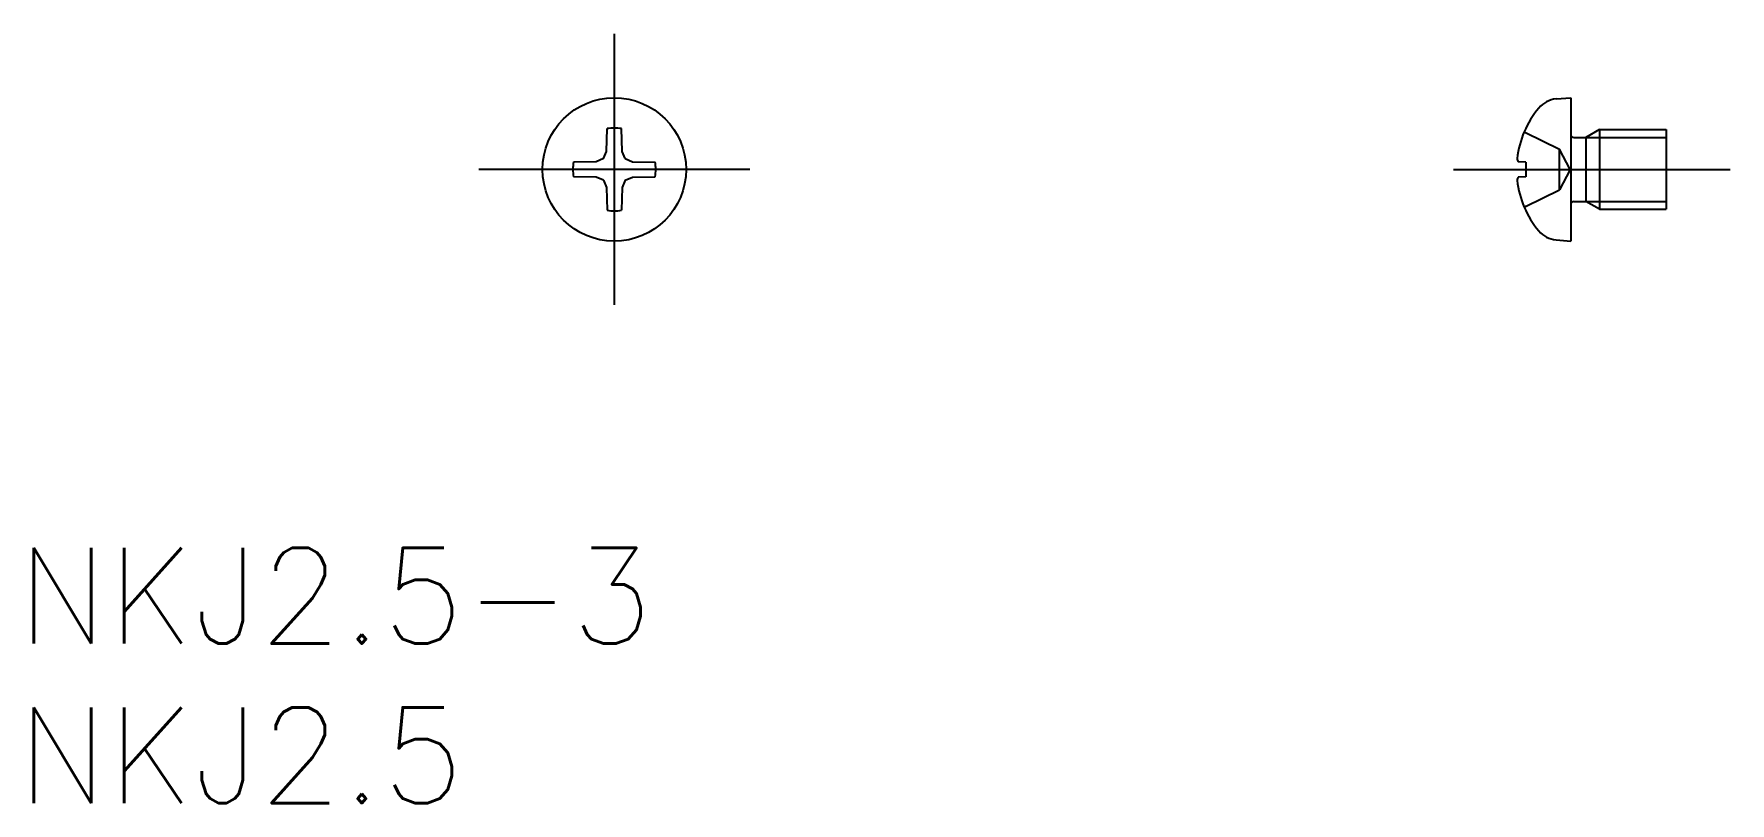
# Model space of a CAD drawing. Extents: x -18.2 to 35, y -19.9 to 4.2.
import ezdxf

# ---------------------------------------------------------------- set-up
doc = ezdxf.new("R2010")
doc.units = 0
doc.linetypes.add('CENTER', pattern=[50.8, 31.75, -6.35, 6.35, -6.35])
doc.linetypes.add('DASHED', pattern=[19.05, 12.7, -6.35])
doc.layers.get('0').update_dxf_attribs({"linetype": 'CONTINUOUS'})
doc.layers.add('CENTER', color=1, linetype='CENTER')
doc.styles.get("Standard").update_dxf_attribs({"font": 'txt.shx', "height": 3, "bigfont": 'bigfont.shx'})

msp = doc.modelspace()

# ---------------------------------------------------------------- linework, layer by layer
at = {"color": 7, "linetype": 'CONTINUOUS'}
for p, q in [((29.544, 2.21), (30, 2.25)), ((30, 2.25), (30, -2.25)), ((-0.241, 0.566), (-0.229, 1.28)), ((0.241, 0.566), (0.229, 1.28)), ((30.9, 1.25), (30.478, 1.006)), ((30.9, 1.25), (33, 1.25)), ((30.9, 1.25), (30.9, -1.25)), ((33, 1.25), (33, -1.25)), ((-0.341, 0.341), (-0.241, 0.566)), ((0.341, 0.341), (0.241, 0.566)), ((30.1, 1.006), (30.478, 1.006)), ((30.478, 1.006), (30.478, -1.007)), ((-0.566, 0.241), (-1.28, 0.229)), ((-0.341, 0.341), (-0.566, 0.241)), ((0.341, 0.341), (0.566, 0.241)), ((0.566, 0.241), (1.28, 0.229)), ((28.596, 0.229), (28.354, 0.241)), ((28.596, 0.229), (28.596, -0.229)), ((-0.566, -0.241), (-1.28, -0.229)), ((-0.341, -0.341), (-0.566, -0.241)), ((-0.341, -0.341), (-0.241, -0.566)), ((0.341, -0.341), (0.241, -0.566)), ((0.341, -0.341), (0.566, -0.241)), ((0.566, -0.241), (1.28, -0.229)), ((28.596, -0.229), (28.354, -0.241)), ((-0.241, -0.566), (-0.229, -1.28)), ((0.241, -0.566), (0.229, -1.28)), ((30.1, -1.007), (30.478, -1.007)), ((30.9, -1.25), (30.478, -1.007)), ((30.9, -1.25), (33, -1.25)), ((29.544, -2.21), (30, -2.25))]:
    msp.add_line(p, q, dxfattribs=at)
at = {"color": 3, "linetype": 'DASHED'}
for p, q in [((28.578, 1.162), (29.646, 0.635)), ((29.983, 0), (29.646, 0.635)), ((29.646, -0.635), (29.646, 0.635)), ((29.983, 0), (29.646, -0.635)), ((28.578, -1.162), (29.646, -0.635))]:
    msp.add_line(p, q, dxfattribs=at)
at = {"color": 3, "linetype": 'CONTINUOUS'}
for p, q in [((30.478, 1.006), (33, 1.006)), ((30.478, -1.007), (33, -1.007))]:
    msp.add_line(p, q, dxfattribs=at)
at = {"color": 7, "linetype": 'CONTINUOUS'}
msp.add_circle((0, 0), 2.25, dxfattribs=at)
for centre, radius, start, end in [((29.614, 1.413), 0.8, 95, 140.0329), ((31.3, 0), 3, 140.0329, 173.4698), ((0, 0), 1.3, 79.8757, 100.1243), ((30.1, 1.107), 0.1, 180, 270), ((0, 0), 1.3, 169.8757, 190.1243), ((0, 0), 1.3, 349.8757, 10.1243), ((28.495, 0.346), 0.176, 181.4476, 216.5075), ((28.495, -0.346), 0.176, 143.4925, 178.5524), ((31.3, 0), 3, 186.5302, 219.9671), ((30.1, -1.107), 0.1, 90, 180), ((0, 0), 1.3, 259.8757, 280.1243), ((29.614, -1.413), 0.8, 219.9671, 265)]:
    msp.add_arc(centre, radius, start, end, dxfattribs=at)
at = {"color": 3, "linetype": 'DASHED'}
for centre, start, end in [((28.8, 1.611), 239.0215, 243.7), ((28.8, -1.611), 116.3, 120.9785)]:
    msp.add_arc(centre, 0.5, start, end, dxfattribs=at)
at = {"layer": 'CENTER', "color": 1, "linetype": 'CENTER'}
for p, q in [((0, 4.25), (0, -4.25)), ((4.25, 0), (-4.25, 0)), ((26.319, 0), (35, 0))]:
    msp.add_line(p, q, dxfattribs=at)

# ---------------------------------------------------------------- texts
at = {"color": 7, "linetype": 'CONTINUOUS'}
for s, p in [('NKJ2.5-3', (-18.721, -14.87)), ('NKJ2.5', (-18.721, -19.87))]:
    msp.add_text(s, height=3, dxfattribs=at).set_placement(p)

doc.saveas('drawing.dxf')
